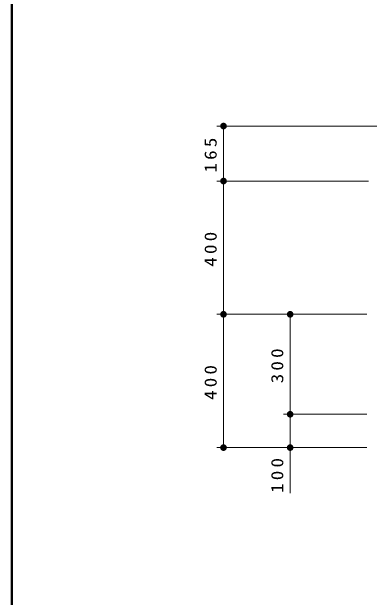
# Model space of a CAD drawing. Units: millimetres on the paper, scale 1:20. Extents: x -365 to 10, y -38 to 257.
# Drawn here: x -365 to -311.3, y 58.9 to 146.8 of the extents above; entities that cross this region are included whole.
import ezdxf

# ---------------------------------------------------------------- set-up
doc = ezdxf.new("R2010")
doc.units = ezdxf.units.MM
doc.layers.add('LY_1', color=7, linetype='Continuous', lineweight=25)
doc.layers.add('LY_2', color=7, linetype='Continuous', lineweight=13)
doc.styles.add('ＭＳ ゴシック', font='')
doc.styles.get('ＭＳ ゴシック').set_extended_font_data('MS Gothic')

# ---------------------------------------------------------------- blocks, each defined once
blk = doc.blocks.new('filled_dot')
at = {"color": 0, "linetype": 'Continuous', "lineweight": -2, "const_width": 1.25}
blk.add_lwpolyline([(-0.625, 0, 1), (0.625, 0, 1)], format="xyb", close=True, dxfattribs=at)

msp = doc.modelspace()

# ---------------------------------------------------------------- linework, layer by layer
at = {"layer": 'LY_1', "lineweight": 13}
for p, q in [((-266.717, 129.603), (-334.217, 129.603)), ((-333.217, 121.353), (-333.217, 129.603)), ((-311.467, 121.353), (-334.217, 121.353)), ((-333.217, 101.353), (-333.217, 121.353)), ((-333.217, 121.353), (-331.217, 121.353)), ((-311.717, 101.353), (-334.217, 101.353)), ((-333.217, 81.353), (-333.217, 101.353)), ((-323.217, 86.353), (-323.217, 101.353)), ((-311.717, 86.353), (-324.217, 86.353)), ((-323.217, 74.488), (-323.217, 86.353)), ((-311.717, 81.353), (-334.217, 81.353))]:
    msp.add_line(p, q, dxfattribs=at)
at = {"layer": 'LY_2', "lineweight": 50}
msp.add_line((-365, 257), (-365, 0), dxfattribs=at)

# ---------------------------------------------------------------- block references
at = {"layer": 'LY_1', "lineweight": 13, "xscale": 0.4, "yscale": 0.4}
for p, rotation in [((-333.217, 129.603), 270), ((-333.217, 121.353), 270), ((-333.217, 121.353), 90), ((-333.217, 101.353), 270), ((-323.217, 101.353), 270), ((-323.217, 86.353), 270), ((-333.217, 81.353), 90), ((-323.217, 81.353), 90)]:
    msp.add_blockref('filled_dot', p, dxfattribs=dict(at, rotation=rotation))

# ---------------------------------------------------------------- texts
at = {"layer": 'LY_1', "char_height": 1.833, "attachment_point": 8, "rotation": 90, "style": 'ＭＳ ゴシック'}
for s, insert in [('\\T1.33;\\W1.15;165', (-334.217, 125.478)), ('\\T1.33;\\W1.15;400', (-334.217, 111.353)), ('\\T1.33;\\W1.15;300', (-324.217, 93.853)), ('\\T1.33;\\W1.15;400', (-334.217, 91.353)), ('\\T1.33;\\W1.15;100', (-324.217, 77.405))]:
    msp.add_mtext(s, dxfattribs=dict(at, insert=insert))

doc.saveas('drawing.dxf')
